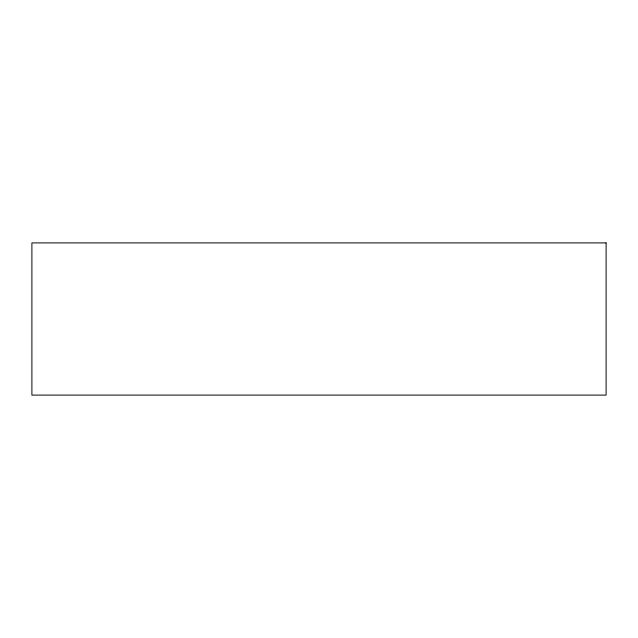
<?xml version="1.0" encoding="UTF-8"?>
<svg xmlns="http://www.w3.org/2000/svg" width="638" height="638" viewBox="0 0 638 638"><rect width="100%" height="100%" fill="white"/><g stroke="black" fill="none" stroke-linecap="round" stroke-linejoin="round"><path stroke-width="0.96" d="M606.1 242.903L31.9 242.903L31.9 395.097L606.1 395.097L606.1 242.903"/></g></svg>
